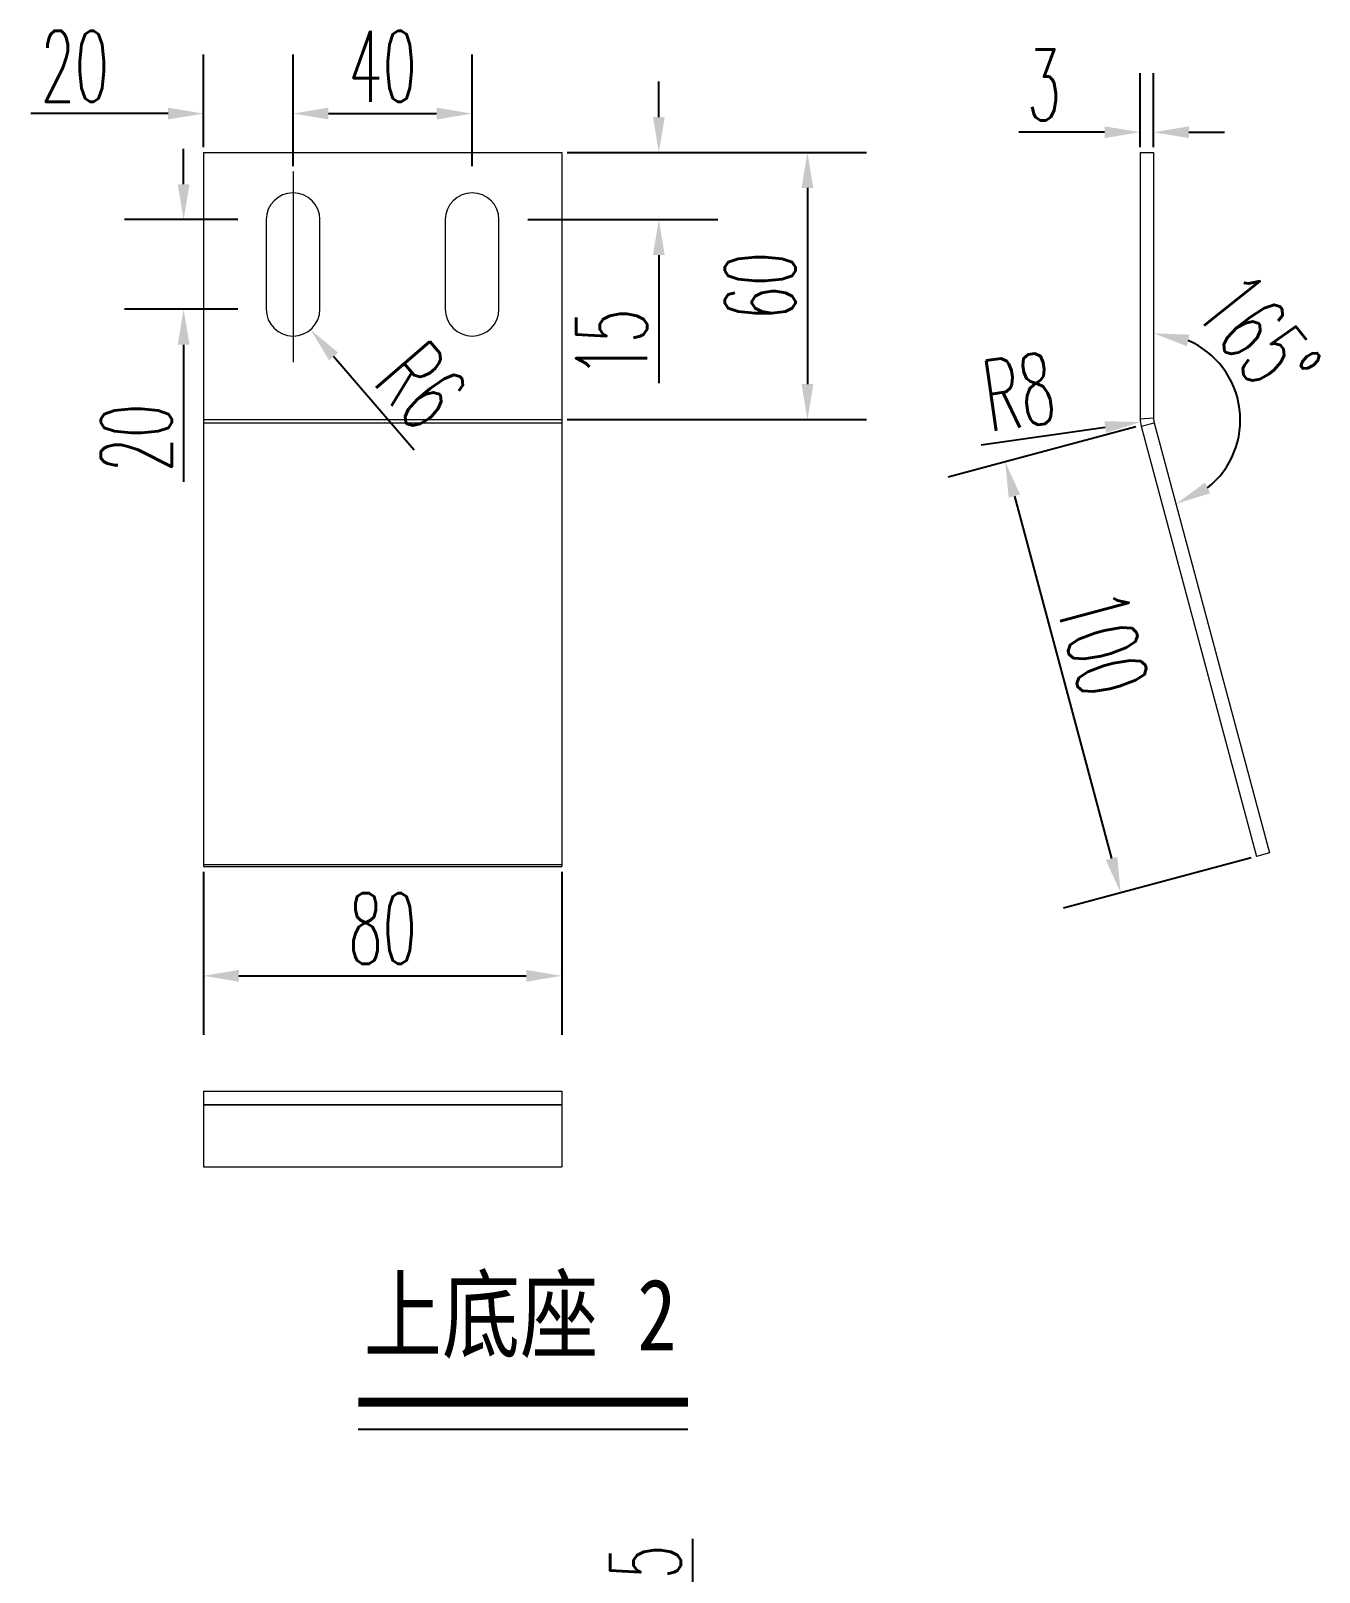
# Model space of a CAD drawing. Extents: x 27938 to 1507990, y 110129 to 923079.
# Drawn here: x 662382 to 668856, y 424843 to 432589 of the extents above; entities that cross this region are included whole.
import ezdxf

# ---------------------------------------------------------------- set-up
doc = ezdxf.new("R2010")
doc.units = 0
doc.header["$LTSCALE"] = 1000
doc.header["$MEASUREMENT"] = 0
doc.linetypes.add('CENTER2', pattern=[1.125, 0.75, -0.125, 0.125, -0.125])
doc.layers.add('实线层', color=7, linetype='Continuous')
doc.layers.add('底图', color=7, linetype='Continuous')
doc.layers.add('文字层', color=7, linetype='Continuous', lineweight=9)
doc.styles.add('_TWT_DIM', font='', dxfattribs={"width": 0.8, "height": 3.5})
doc.styles.add('DIM_FONT', font='SIMPLEX.shx', dxfattribs={"width": 0.56})
doc.styles.get('_TWT_DIM').set_extended_font_data('FangSong_GB2312')
doc.dimstyles.new('副本 (2) jifenbiaozhu14', dxfattribs={"dimtxt": 39.6, "dimasz": 19.8, "dimexe": 33, "dimexo": 3, "dimgap": 6.599999999999999, "dimtad": 1, "dimdec": 0, "dimlfac": 0.4, "dimzin": 0, "dimdsep": 46, "dimtxsty": 'DIM_FONT', "dimcen": 0, "dimadec": 0, "dimazin": 0, "dimtfac": 1, "dimtdec": 0, "dimtofl": 0, "dimtmove": 0, "dimatfit": 3, "dimfxl": 1, "dimtolj": 1, "dimtzin": 0, "dimarcsym": 2})

# ---------------------------------------------------------------- blocks, each defined once
blk = doc.blocks.new('*D1111')
at = {"layer": 'Defpoints', "color": 0, "ltscale": 3}
for p in [(1109.955250323066, 1264.024362688069), (1309.955250323066, 1264.024362688069), (1309.955250323066, 1202.93401026912)]:
    blk.add_point(p, dxfattribs=at)
at = {"layer": '实线层', "color": 0, "lineweight": -2, "ltscale": 3}
for p, q in [((1109.955250323066, 1261.024362688069), (1109.955250323066, 1169.93401026912)), ((1309.955250323066, 1261.024362688069), (1309.955250323066, 1169.93401026912)), ((1129.755250323066, 1202.93401026912), (1290.155250323066, 1202.93401026912))]:
    blk.add_line(p, q, dxfattribs=at)
at = {"layer": '实线层', "color": 0, "ltscale": 3}
for points in [[(1129.755250323066, 1206.23401026912), (1129.755250323066, 1199.63401026912), (1109.955250323066, 1202.93401026912)], [(1290.155250323066, 1206.23401026912), (1290.155250323066, 1199.63401026912), (1309.955250323066, 1202.93401026912)]]:
    blk.add_solid(points, dxfattribs=at)
at = {"layer": '实线层', "color": 0, "lineweight": 0, "ltscale": 3, "insert": (1209.955250323066, 1229.33401026912), "char_height": 39.6, "attachment_point": 5, "style": 'DIM_FONT'}
blk.add_mtext('\\A1;80', dxfattribs=at)
blk = doc.blocks.new('*D1112')
at = {"layer": 'Defpoints', "color": 0, "ltscale": 3}
for p in [(1309.955250323066, 1662.635178130644), (1309.955250323066, 1513.509263279906), (1447.173259864576, 1513.509263279906)]:
    blk.add_point(p, dxfattribs=at)
at = {"layer": '实线层', "color": 0, "lineweight": -2, "ltscale": 3}
for p, q in [((1312.955250323066, 1662.635178130644), (1480.173259864576, 1662.635178130644)), ((1447.173259864576, 1642.835178130644), (1447.173259864576, 1533.309263279906)), ((1312.955250323066, 1513.509263279906), (1480.173259864576, 1513.509263279906))]:
    blk.add_line(p, q, dxfattribs=at)
at = {"layer": '实线层', "color": 0, "ltscale": 3}
for points in [[(1443.873259864576, 1642.835178130644), (1450.473259864576, 1642.835178130644), (1447.173259864576, 1662.635178130644)], [(1443.873259864576, 1533.309263279906), (1450.473259864576, 1533.309263279906), (1447.173259864576, 1513.509263279906)]]:
    blk.add_solid(points, dxfattribs=at)
at = {"layer": '实线层', "color": 0, "lineweight": 0, "ltscale": 3, "insert": (1420.773259864576, 1588.072220705275), "char_height": 39.6, "attachment_point": 5, "rotation": 90, "style": 'DIM_FONT'}
blk.add_mtext('\\A1;60', dxfattribs=at)
blk = doc.blocks.new('*D1113')
at = {"layer": 'Defpoints', "color": 0, "ltscale": 3}
for p in [(1633.418614766575, 1510.244054065377), (1697.897146158401, 1269.60689891316), (1622.087967524547, 1249.293890719394)]:
    blk.add_point(p, dxfattribs=at)
at = {"layer": '实线层', "color": 0, "lineweight": -2, "ltscale": 3}
for p, q in [((1630.520837287708, 1509.467596930071), (1525.733883865178, 1481.390017383245)), ((1562.734053225742, 1470.805714511085), (1616.963350431527, 1268.41922207992)), ((1694.999368679533, 1268.830441777854), (1590.212415257003, 1240.752862231028))]:
    blk.add_line(p, q, dxfattribs=at)
at = {"layer": '实线层', "color": 0, "ltscale": 3}
for points in [[(1565.921608452496, 1471.659817359922), (1559.546497998987, 1469.951611662249), (1557.609436132722, 1489.931045871611)], [(1620.150905658281, 1269.273324928757), (1613.775795204773, 1267.565119231084), (1622.087967524547, 1249.293890719394)]]:
    blk.add_solid(points, dxfattribs=at)
at = {"layer": '实线层', "color": 0, "lineweight": 0, "ltscale": 3, "insert": (1612.0786985161, 1388.650758461943), "char_height": 39.6, "attachment_point": 5, "rotation": 284.9999999999702, "style": 'DIM_FONT'}
blk.add_mtext('\\A1;100', dxfattribs=at)
blk = doc.blocks.new('*D1114')
at = {"layer": 'Defpoints', "color": 0, "ltscale": 3}
for p in [(1640.378347936101, 1662.635178130644), (1640.378347936101, 1514.080361365574), (1640.810869524969, 1511.633558513422), (1685.935606004815, 1496.66626516663), (1705.141589855557, 1271.548041751434)]:
    blk.add_point(p, dxfattribs=at)
at = {"layer": '实线层', "color": 0, "lineweight": -2, "ltscale": 3}
blk.add_arc((1640.378347936101, 1513.247751058452), 48.48102141168241, 308.5657672225971, 66.43423277735953, dxfattribs=at)
at = {"layer": '实线层', "color": 0, "ltscale": 3}
for points in [[(1659.087259021731, 1554.455076986407), (1660.435002903717, 1560.916004661948), (1640.378347936101, 1561.728772470134)], [(1672.089040837621, 1472.394798095382), (1669.115009083333, 1478.286753214397), (1652.926159603432, 1466.418680392025)]]:
    blk.add_solid(points, dxfattribs=at)
at = {"layer": '实线层', "color": 0, "lineweight": 0, "ltscale": 3, "insert": (1699.013519598973, 1559.821177083626), "char_height": 39.6, "attachment_point": 5, "rotation": 308.4598219696433, "style": 'DIM_FONT'}
blk.add_mtext('\\A1;165°', dxfattribs=at)
blk = doc.blocks.new('*D1115')
at = {"layer": 'Defpoints', "color": 0, "ltscale": 3}
for p in [(1309.955250323066, 1662.635178130644), (1288.146348803784, 1625.135178130644), (1364.203518672628, 1625.135178130644)]:
    blk.add_point(p, dxfattribs=at)
at = {"layer": '实线层', "color": 0, "lineweight": -2, "ltscale": 3}
for p, q in [((1364.203518672628, 1682.435178130644), (1364.203518672628, 1702.235178130644)), ((1312.955250323066, 1662.635178130644), (1397.203518672628, 1662.635178130644)), ((1291.146348803784, 1625.135178130644), (1397.203518672628, 1625.135178130644)), ((1364.203518672628, 1605.335178130644), (1364.203518672628, 1533.866606702099))]:
    blk.add_line(p, q, dxfattribs=at)
at = {"layer": '实线层', "color": 0, "ltscale": 3}
for points in [[(1360.903518672628, 1682.435178130644), (1367.503518672628, 1682.435178130644), (1364.203518672628, 1662.635178130644)], [(1360.903518672628, 1605.335178130644), (1367.503518672628, 1605.335178130644), (1364.203518672628, 1625.135178130644)]]:
    blk.add_solid(points, dxfattribs=at)
at = {"layer": '实线层', "color": 0, "lineweight": -2, "ltscale": 3, "insert": (1337.803518672628, 1556.306606702099), "char_height": 39.6, "attachment_point": 5, "rotation": 90, "style": 'DIM_FONT'}
blk.add_mtext('\\A1;15', dxfattribs=at)
blk = doc.blocks.new('*D1094')
at = {"layer": 'Defpoints', "color": 0, "ltscale": 3}
for p in [(1132.056574653383, 1625.135178130644), (1098.863209849471, 1575.135178130644), (1132.056574653383, 1575.135178130644)]:
    blk.add_point(p, dxfattribs=at)
at = {"layer": '实线层', "color": 0, "lineweight": -2, "ltscale": 3}
for p, q in [((1098.863209849471, 1644.935178130644), (1098.863209849471, 1664.735178130644)), ((1129.056574653383, 1625.135178130644), (1065.863209849471, 1625.135178130644)), ((1129.056574653383, 1575.135178130644), (1065.863209849471, 1575.135178130644)), ((1098.863209849471, 1555.335178130644), (1098.863209849471, 1478.737463844907))]:
    blk.add_line(p, q, dxfattribs=at)
at = {"layer": '实线层', "color": 0, "ltscale": 3}
for points in [[(1095.563209849471, 1644.935178130644), (1102.163209849471, 1644.935178130644), (1098.863209849471, 1625.135178130644)], [(1095.563209849471, 1555.335178130644), (1102.163209849471, 1555.335178130644), (1098.863209849471, 1575.135178130644)]]:
    blk.add_solid(points, dxfattribs=at)
at = {"layer": '实线层', "color": 0, "lineweight": 0, "ltscale": 3, "insert": (1072.463209849471, 1503.289463844907), "char_height": 39.6, "attachment_point": 5, "rotation": 90, "style": 'DIM_FONT'}
blk.add_mtext('\\A1;20', dxfattribs=at)
blk = doc.blocks.new('*D1116')
at = {"layer": 'Defpoints', "color": 0, "ltscale": 3}
for p in [(1159.955250323066, 1684.372851164953), (1109.955250323066, 1662.635178130644), (1159.955250323066, 1652.058324793878)]:
    blk.add_point(p, dxfattribs=at)
at = {"layer": '实线层', "color": 0, "lineweight": -2, "ltscale": 3}
for p, q in [((1109.955250323066, 1665.635178130644), (1109.955250323066, 1717.372851164953)), ((1159.955250323066, 1655.058324793878), (1159.955250323066, 1717.372851164953)), ((1090.155250323066, 1684.372851164953), (1013.557536037329, 1684.372851164953)), ((1179.755250323066, 1684.372851164953), (1199.555250323066, 1684.372851164953))]:
    blk.add_line(p, q, dxfattribs=at)
at = {"layer": '实线层', "color": 0, "ltscale": 3}
for points in [[(1090.155250323066, 1687.672851164953), (1090.155250323066, 1681.072851164953), (1109.955250323066, 1684.372851164953)], [(1179.755250323066, 1687.672851164953), (1179.755250323066, 1681.072851164953), (1159.955250323066, 1684.372851164953)]]:
    blk.add_solid(points, dxfattribs=at)
at = {"layer": '实线层', "color": 0, "lineweight": 0, "ltscale": 3, "insert": (1038.109536037329, 1710.772851164953), "char_height": 39.6, "attachment_point": 5, "style": 'DIM_FONT'}
blk.add_mtext('\\A1;20', dxfattribs=at)
blk = doc.blocks.new('*D1117')
at = {"layer": 'Defpoints', "color": 0, "ltscale": 3}
for p in [(1259.955250323066, 1684.372851164953), (1159.955250323066, 1652.058324793878), (1259.955250323066, 1652.058324793878)]:
    blk.add_point(p, dxfattribs=at)
at = {"layer": '实线层', "color": 0, "lineweight": -2, "ltscale": 3}
for p, q in [((1159.955250323066, 1655.058324793878), (1159.955250323066, 1717.372851164953)), ((1259.955250323066, 1655.058324793878), (1259.955250323066, 1717.372851164953)), ((1179.755250323066, 1684.372851164953), (1240.155250323066, 1684.372851164953))]:
    blk.add_line(p, q, dxfattribs=at)
at = {"layer": '实线层', "color": 0, "ltscale": 3}
for points in [[(1179.755250323066, 1687.672851164953), (1179.755250323066, 1681.072851164953), (1159.955250323066, 1684.372851164953)], [(1240.155250323066, 1687.672851164953), (1240.155250323066, 1681.072851164953), (1259.955250323066, 1684.372851164953)]]:
    blk.add_solid(points, dxfattribs=at)
at = {"layer": '实线层', "color": 0, "lineweight": 0, "ltscale": 3, "insert": (1209.955250323066, 1710.772851164953), "char_height": 39.6, "attachment_point": 5, "style": 'DIM_FONT'}
blk.add_mtext('\\A1;40', dxfattribs=at)
blk = doc.blocks.new('*D1118')
at = {"layer": 'Defpoints', "color": 0, "ltscale": 3}
for p in [(1632.878347936101, 1673.946684347873), (1632.878347936101, 1662.635178130644), (1640.378347936101, 1662.635178130644)]:
    blk.add_point(p, dxfattribs=at)
at = {"layer": '实线层', "color": 0, "lineweight": -2, "ltscale": 3}
for p, q in [((1632.878347936101, 1665.635178130644), (1632.878347936101, 1706.946684347873)), ((1640.378347936101, 1665.635178130644), (1640.378347936101, 1706.946684347873)), ((1613.078347936101, 1673.946684347873), (1565.294347936101, 1673.946684347873)), ((1660.178347936101, 1673.946684347873), (1679.978347936101, 1673.946684347873))]:
    blk.add_line(p, q, dxfattribs=at)
at = {"layer": '实线层', "color": 0, "ltscale": 3}
for points in [[(1613.078347936101, 1677.246684347873), (1613.078347936101, 1670.646684347873), (1632.878347936101, 1673.946684347873)], [(1660.178347936101, 1677.246684347873), (1660.178347936101, 1670.646684347873), (1640.378347936101, 1673.946684347873)]]:
    blk.add_solid(points, dxfattribs=at)
at = {"layer": '实线层', "color": 0, "lineweight": 0, "ltscale": 3, "insert": (1579.286347936101, 1700.346684347873), "char_height": 39.6, "attachment_point": 5, "style": 'DIM_FONT'}
blk.add_mtext('\\A1;3', dxfattribs=at)
blk = doc.blocks.new('*D1119')
at = {"layer": 'Defpoints', "color": 0, "ltscale": 3}
for p in [(1159.955250323052, 1575.135178130629), (1169.727281197673, 1563.755045768157)]:
    blk.add_point(p, dxfattribs=at)
at = {"layer": '实线层', "color": 0, "lineweight": -2, "ltscale": 3}
blk.add_line((1227.515162977584, 1496.457495029731), (1182.626361952117, 1548.733271049759), dxfattribs=at)
at = {"layer": '实线层', "color": 0, "ltscale": 3}
blk.add_solid([(1185.12999107185, 1550.883117842166), (1180.122732832384, 1546.583424257351), (1169.727281197673, 1563.755045768157)], dxfattribs=at)
at = {"layer": '实线层', "color": 0, "lineweight": 0, "ltscale": 3, "insert": (1231.549335799938, 1532.283270019805), "char_height": 39.6, "attachment_point": 5, "rotation": 310.6524291861479, "style": 'DIM_FONT'}
blk.add_mtext('\\A1;R6', dxfattribs=at)
blk = doc.blocks.new('*D1120')
at = {"layer": 'Defpoints', "color": 0, "ltscale": 3}
for p in [(1652.850938630989, 1514.995700196305), (1633.05419875287, 1512.151567606656)]:
    blk.add_point(p, dxfattribs=at)
at = {"layer": '实线层', "color": 0, "lineweight": -2, "ltscale": 3}
blk.add_line((1544.206430178697, 1499.387100544141), (1613.455426273273, 1509.335876342866), dxfattribs=at)
at = {"layer": '实线层', "color": 0, "ltscale": 3}
blk.add_solid([(1612.986144395975, 1512.602338422798), (1613.924708150572, 1506.069414262933), (1633.05419875287, 1512.151567606656)], dxfattribs=at)
at = {"layer": '实线层', "color": 0, "lineweight": 0, "ltscale": 3, "insert": (1565.2772869678, 1529.085339451071), "char_height": 39.6, "attachment_point": 5, "rotation": 8.175554569071627, "style": 'DIM_FONT'}
blk.add_mtext('\\A1;R8', dxfattribs=at)
blk = doc.blocks.new('*D1140')
at = {"layer": 'Defpoints', "color": 0, "ltscale": 3}
for p in [(1369.881604956012, 797.3217878726427), (1348.072703436963, 759.8217878726427), (1383.148838064415, 759.8217878726427)]:
    blk.add_point(p, dxfattribs=at)
at = {"layer": '实线层', "color": 0, "lineweight": -2, "ltscale": 3}
for p, q in [((1383.148838064415, 817.1217878726427), (1383.148838064415, 888.5903593012455)), ((1372.881604956012, 797.3217878726427), (1416.148838064415, 797.3217878726427)), ((1351.072703436963, 759.8217878726427), (1416.148838064415, 759.8217878726427)), ((1383.148838064415, 740.0217878726428), (1383.148838064415, 720.2217878726427))]:
    blk.add_line(p, q, dxfattribs=at)
at = {"layer": '实线层', "color": 0, "ltscale": 3}
for points in [[(1379.848838064415, 817.1217878726427), (1386.448838064415, 817.1217878726427), (1383.148838064415, 797.3217878726427)], [(1379.848838064415, 740.0217878726428), (1386.448838064415, 740.0217878726428), (1383.148838064415, 759.8217878726427)]]:
    blk.add_solid(points, dxfattribs=at)
at = {"layer": '实线层', "color": 0, "lineweight": 0, "ltscale": 3, "insert": (1356.748838064415, 866.1503593012458), "char_height": 39.6, "attachment_point": 5, "rotation": 90, "style": 'DIM_FONT'}
blk.add_mtext('\\A1;15', dxfattribs=at)
blk = doc.blocks.new('A$C58C7770C')
at = {"linetype": 'Continuous', "lineweight": 0}
for p, q in [((1109.955250323066, 1662.635178130644), (1109.955250323066, 1513.509263279906)), ((1109.955250323066, 1662.635178130644), (1309.955250323066, 1662.635178130644)), ((1309.955250323066, 1662.635178130644), (1309.955250323066, 1513.509263279906)), ((1632.878347936101, 1662.635178130644), (1640.378347936101, 1662.635178130644)), ((1632.878347936101, 1662.635178130644), (1632.878347936101, 1513.948981071415)), ((1640.378347936101, 1662.635178130644), (1640.378347936101, 1514.080361365573)), ((1144.955250323066, 1625.135178130644), (1144.955250323066, 1575.135178130644)), ((1174.955250323066, 1575.135178130644), (1174.955250323066, 1625.135178130644)), ((1244.955250323066, 1625.135178130644), (1244.955250323066, 1575.135178130644)), ((1274.955250323066, 1575.135178130644), (1274.955250323066, 1625.135178130644)), ((1109.955250323066, 1513.509263279906), (1309.955250323066, 1513.509263279906)), ((1109.955250323066, 1513.509263279906), (1109.955250323066, 1511.769599517924)), ((1109.955250323066, 1511.769599517924), (1309.955250323066, 1511.769599517924)), ((1109.955250323066, 1511.769599517924), (1109.955250323066, 1265.0681609452)), ((1309.955250323066, 1513.509263279906), (1309.955250323066, 1511.769599517924)), ((1309.955250323066, 1511.769599517924), (1309.955250323066, 1265.0681609452)), ((1633.532422105331, 1509.819319294242), (1697.897146158401, 1269.60689891316)), ((1640.810869524968, 1511.633558513422), (1705.141589855557, 1271.548041751434)), ((1705.141589855557, 1271.548041751434), (1697.897146158401, 1269.60689891316)), ((1109.955250323066, 1265.0681609452), (1109.955250323066, 1264.024362688069)), ((1109.955250323066, 1265.0681609452), (1309.955250323066, 1265.0681609452)), ((1109.955250323066, 1264.024362688069), (1309.955250323066, 1264.024362688069)), ((1309.955250323066, 1265.0681609452), (1309.955250323066, 1264.024362688069)), ((1109.955250323066, 1138.494141326169), (1109.955250323066, 1130.994141326169)), ((1109.955250323066, 1138.494141326169), (1309.955250323066, 1138.494141326169)), ((1309.955250323066, 1138.494141326169), (1309.955250323066, 1130.994141326169)), ((1109.955250323066, 1130.994141326169), (1309.955250323066, 1130.994141326169)), ((1109.955250323066, 1130.994141326169), (1109.955250323066, 1130.872492185445)), ((1109.955250323066, 1130.872492185445), (1309.955250323066, 1130.872492185445)), ((1109.955250323066, 1130.872492185445), (1109.955250323066, 1096.200866086117)), ((1309.955250323066, 1130.994141326169), (1309.955250323066, 1130.872492185445)), ((1309.955250323066, 1130.872492185445), (1309.955250323066, 1096.200866086117)), ((1109.955250323066, 1096.200866086117), (1309.955250323066, 1096.200866086117))]:
    blk.add_line(p, q, dxfattribs=at)
at = {"linetype": 'CENTER2', "lineweight": 0}
blk.add_line((1159.955250323066, 1652.058324793878), (1159.955250323066, 1545.490110849496), dxfattribs=at)
at = {"lineweight": 0}
for p, q in [((1632.878347936101, 1513.948981071415), (1640.361193533303, 1514.472700985207)), ((1633.532422105331, 1509.819319294242), (1640.810869524968, 1511.633558513422))]:
    blk.add_line(p, q, dxfattribs=at)
at = {"linetype": 'Continuous', "lineweight": 0}
for centre, radius, start, end in [((1159.955250323066, 1625.135178130644), 15.00000000000021, 0, 180), ((1259.955250323066, 1625.135178130644), 15.00000000000021, 0, 180), ((1159.955250323066, 1575.135178130644), 15.00000000000021, 180, 0), ((1259.955250323066, 1575.135178130644), 15.00000000000021, 180, 0), ((1652.850938631003, 1514.995700196305), 20, 182.9999999992798, 195.0000000006505), ((1654.092349636383, 1515.192320383561), 13.75, 182.9999999992798, 195.0000000006505)]:
    blk.add_arc(centre, radius, start, end, dxfattribs=at)
at = {"layer": '实线层', "color": 7, "const_width": 5}
blk.add_lwpolyline([(1196.35948615057, 964.807334348734), (1380.46664171062, 964.807334348734)], dxfattribs=at)
at = {"layer": '文字层', "color": 7, "linetype": 'ByBlock', "lineweight": -2}
blk.add_lwpolyline([(1196.35948615057, 949.807334348734), (1380.466641710853, 949.807334348734)], dxfattribs=at)
at = {"layer": '文字层', "color": 7, "lineweight": -2, "insert": (1199.471133379513, 1033.727962882665), "char_height": 40, "width": 514.106123781763, "attachment_point": 1, "style": '_TWT_DIM'}
blk.add_mtext('{\\fSimSun|b0|i0|c134|p2;上底座 2}', dxfattribs=at)
at = {"layer": '实线层', "lineweight": 0, "ltscale": 3}
dim = blk.add_linear_dim(base=(1159.955250323066, 1684.372851164953), p1=(1109.955250323066, 1662.635178130644), p2=(1159.955250323066, 1652.058324793878), dimstyle='副本 (2) jifenbiaozhu14', dxfattribs=at)
dim.commit()
dim.dimension.update_dxf_attribs({"geometry": '*D1116', "text_midpoint": (1038.109536037329, 1684.372851164953), "dimtype": 128})
for base, p1, p2, picture, middle in [((1259.955250323066, 1684.372851164953), (1159.955250323066, 1652.058324793878), (1259.955250323066, 1652.058324793878), '*D1117', (1209.955250323066, 1710.772851164953)), ((1632.878347936101, 1673.946684347873), (1640.378347936101, 1662.635178130644), (1632.878347936101, 1662.635178130644), '*D1118', (1579.286347936101, 1700.346684347873)), ((1309.955250323066, 1202.93401026912), (1109.955250323066, 1264.024362688069), (1309.955250323066, 1264.024362688069), '*D1111', (1209.955250323066, 1229.33401026912))]:
    dim = blk.add_linear_dim(base=base, p1=p1, p2=p2, dimstyle='副本 (2) jifenbiaozhu14', dxfattribs=at)
    dim.commit()
    dim.dimension.update_dxf_attribs({"geometry": picture, "text_midpoint": middle})
at = {"layer": '实线层', "lineweight": -2, "ltscale": 3}
dim = blk.add_linear_dim(base=(1364.203518672628, 1625.135178130644), p1=(1309.955250323066, 1662.635178130644), p2=(1288.146348803784, 1625.135178130644), angle=90, dimstyle='副本 (2) jifenbiaozhu14', dxfattribs=at)
dim.commit()
dim.dimension.update_dxf_attribs({"geometry": '*D1115', "text_midpoint": (1364.203518672628, 1556.306606702099), "dimtype": 128})
at = {"layer": '实线层', "lineweight": 0, "ltscale": 3}
for base, p1, p2, angle, picture, middle, dimtype in [((1098.863209849471, 1575.135178130644), (1132.056574653383, 1625.135178130644), (1132.056574653383, 1575.135178130644), 90, '*D1094', (1098.863209849471, 1503.289463844907), 128), ((1447.173259864576, 1513.509263279906), (1309.955250323066, 1662.635178130644), (1309.955250323066, 1513.509263279906), 90, '*D1112', (1447.173259864576, 1588.072220705275), 128), ((1622.087967524547, 1249.293890719394), (1633.418614766575, 1510.244054065377), (1697.897146158401, 1269.60689891316), 284.9999999999704, '*D1113', (1586.578256702065, 1381.81793567125), 129), ((1383.148838064415, 759.8217878726427), (1369.881604956012, 797.3217878726427), (1348.072703436963, 759.8217878726427), 90, '*D1140', (1383.148838064415, 866.1503593012458), 128)]:
    dim = blk.add_linear_dim(base=base, p1=p1, p2=p2, angle=angle, dimstyle='副本 (2) jifenbiaozhu14', dxfattribs=at)
    dim.commit()
    dim.dimension.update_dxf_attribs({"geometry": picture, "text_midpoint": middle, "dimtype": dimtype})
dim = blk.add_angular_dim_2l(base=(1685.935606004815, 1496.66626516663), line1=((1640.810869524968, 1511.633558513422), (1705.141589855557, 1271.548041751434)), line2=((1640.378347936101, 1662.635178130644), (1640.378347936101, 1514.080361365573)), dimstyle='副本 (2) jifenbiaozhu14', dxfattribs=at)
dim.commit()
dim.dimension.update_dxf_attribs({"geometry": '*D1114', "text_midpoint": (1678.341144907536, 1543.401282911713), "dimtype": 130})
for center, mpoint, picture, middle, set_off in [((1159.955250323066, 1575.135178130644), (1169.727281197687, 1563.755045768172), '*D1119', (1231.549335799952, 1532.28327001982), (1.455191522836685e-11, 1.455191522836685e-11)), ((1652.850938631003, 1514.995700196305), (1633.054198752885, 1512.151567606656), '*D1120', (1565.277286967814, 1529.085339451071), (1.455191522836685e-11, 0))]:
    dim = blk.add_radius_dim(center=center, mpoint=mpoint, dimstyle='副本 (2) jifenbiaozhu14', dxfattribs=at)
    dim.commit()
    dim.dimension.update_dxf_attribs({"geometry": picture, "text_midpoint": middle, "insert": set_off})

msp = doc.modelspace()

# ---------------------------------------------------------------- block references
at = {"layer": '底图', "xscale": 9, "yscale": 9, "zscale": 9}
msp.add_blockref('A$C58C7770C', (653260.3165624432, 417013.3595354858), dxfattribs=at)

doc.saveas('drawing.dxf')
